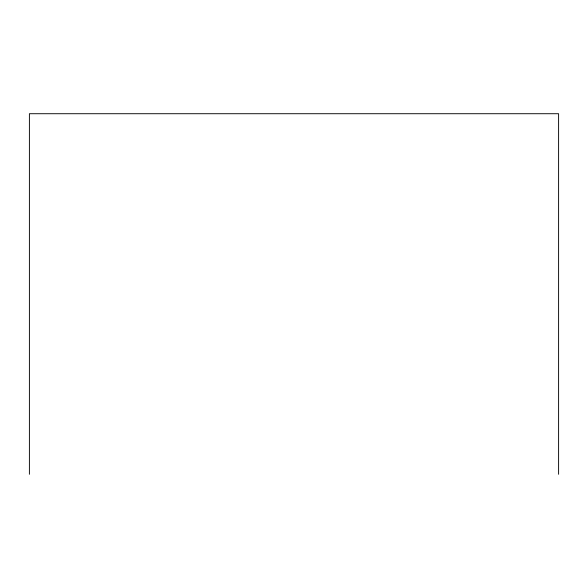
<?xml version="1.0" encoding="UTF-8"?>
<svg xmlns="http://www.w3.org/2000/svg" width="588" height="588" viewBox="0 0 588 588"><rect width="100%" height="100%" fill="white"/><g stroke="black" fill="none" stroke-linecap="round" stroke-linejoin="round"><path stroke-width="0.88" d="M558.6 474.281L558.6 113.719L29.4 113.719L29.4 474.281"/></g></svg>
